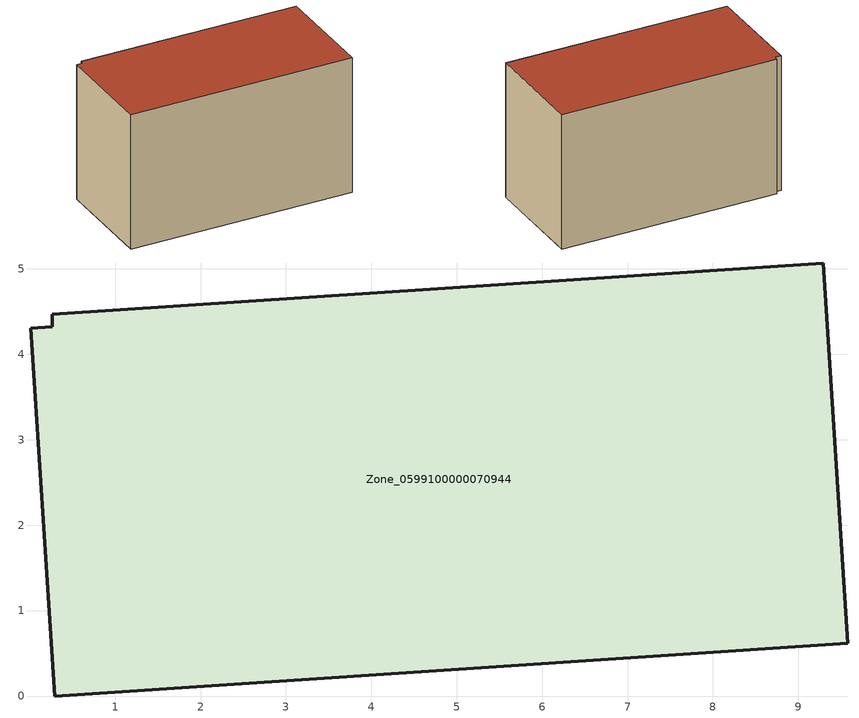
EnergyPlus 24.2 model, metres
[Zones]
Zone_0599100000070944
 floor ground (C_G): 9.58,0.62 0.29,0 0.01,4.31 0.27,4.33 0.26,4.47 9.29,5.07 z0
 wall outside (C_F): 9.58,0.62 9.29,5.07 0.26,4.47 0.27,4.33 0.01,4.31 0.29,0 9.58,0.62 z0:5.72
 roof outside (C_R): 0.29,0 9.58,0.62 9.29,5.07 0.26,4.47 0.27,4.33 0.01,4.31 z5.72
[BUILDING]
Pand.0599100000070944: North Axis=0; Terrain=City; Loads Convergence Tolerance Value=0.04; Temperature Convergence Tolerance Value=0.4; Solar Distribution=FullExterior; Maximum Number of Warmup Days=25; Minimum Number of Warmup Days=1
[Site:Location]
Rotterdam.The.Hague.AP_ZH_NLD Design_Conditions: Latitude=51.96; Longitude=4.45; Time Zone=1; Elevation=-4.5
[SITE:GROUNDTEMPERATURE:BUILDINGSURFACE]
18, 18, 18, 18, 18, 18, 18, 18, 18, 18, 18, 18
[MATERIAL] Thermal Absorptance=0.9; Solar Absorptance=0.7; Visible Absorptance=0.7
Name | Roughness | Thickness | Conductivity | Density | Specific Heat
G.TI.1946-1964 | MediumSmooth | 0.15 | 1 | 540 | 1210
F.TI.1946-1964 | Rough | 0.3 | 0.857143 | 1920 | 840
R.TI.1946-1964 | MediumRough | 0.2 | 0.277778 | 1500 | 1000
[CONSTRUCTION]
C_G: G.TI.1946-1964
C_F: F.TI.1946-1964
C_R: R.TI.1946-1964
[ZONE]
Zone_0599100000070944: Type=1; Multiplier=1; Ceiling Height=Autocalculate; Volume=Autocalculate; Floor Area=autocalculate; Part of Total Floor Area=Yes
[ZONEINFILTRATION:DESIGNFLOWRATE]
Infil_Zone_0599100000070944: Zone or ZoneList or Space or SpaceList=Zone_0599100000070944; Schedule=AlwaysOn; Design Flow Rate Calculation Method=Flow/Area; Flow Rate per Floor Area=0.003; Constant Term Coefficient=1; Temperature Term Coefficient=0; Velocity Term Coefficient=0; Velocity Squared Term Coefficient=0
[HVACTEMPLATE:ZONE:IDEALLOADSAIRSYSTEM]
Zone_0599100000070944: Maximum Heating Supply Air Temperature=50; Minimum Cooling Supply Air Temperature=13; Maximum Heating Supply Air Humidity Ratio=0.0156; Minimum Cooling Supply Air Humidity Ratio=0.0077; Heating Limit=NoLimit; Cooling Limit=NoLimit; Dehumidification Control Type=ConstantSensibleHeatRatio; Cooling Sensible Heat Ratio=0.7; Dehumidification Setpoint=60; Humidification Control Type=None; Humidification Setpoint=30; Outdoor Air Method=None; Outdoor Air Flow Rate per Person=0.00944; Outdoor Air Flow Rate per Zone Floor Area=0; Outdoor Air Flow Rate per Zone=0; Demand Controlled Ventilation Type=None; Outdoor Air Economizer Type=NoEconomizer; Heat Recovery Type=None; Sensible Heat Recovery Effectiveness=0.7; Latent Heat Recovery Effectiveness=0.65
[ZONECONTROL:THERMOSTAT]
ThermostatControl_Zone_0599100000070944: Zone or ZoneList=Zone_0599100000070944; Control Type Schedule=DualSetpointControlType; Control 1=Thermostat_Zone_0599100000070944; Temperature Difference Between Cutout And Setpoint=0
[THERMOSTATSETPOINT:DUALSETPOINT]
Thermostat_Zone_0599100000070944: Heating Setpoint Temperature Schedule=HeatingSetpoint_Zone_0599100000070944; Cooling Setpoint Temperature Schedule=CoolingSetpoint_Zone_0599100000070944
[SCHEDULE:COMPACT]
HeatingSetpoint_Zone_0599100000070944: Through: 12/31, For: AllDays, Until: 24:00, 21
CoolingSetpoint_Zone_0599100000070944: Through: 12/31, For: AllDays, Until: 24:00, 24
DualSetpointControlType: Through: 12/31, For: AllDays, Until: 24:00, 4
AlwaysOn: Through: 12/31, For: AllDays, Until: 24:00, 1
